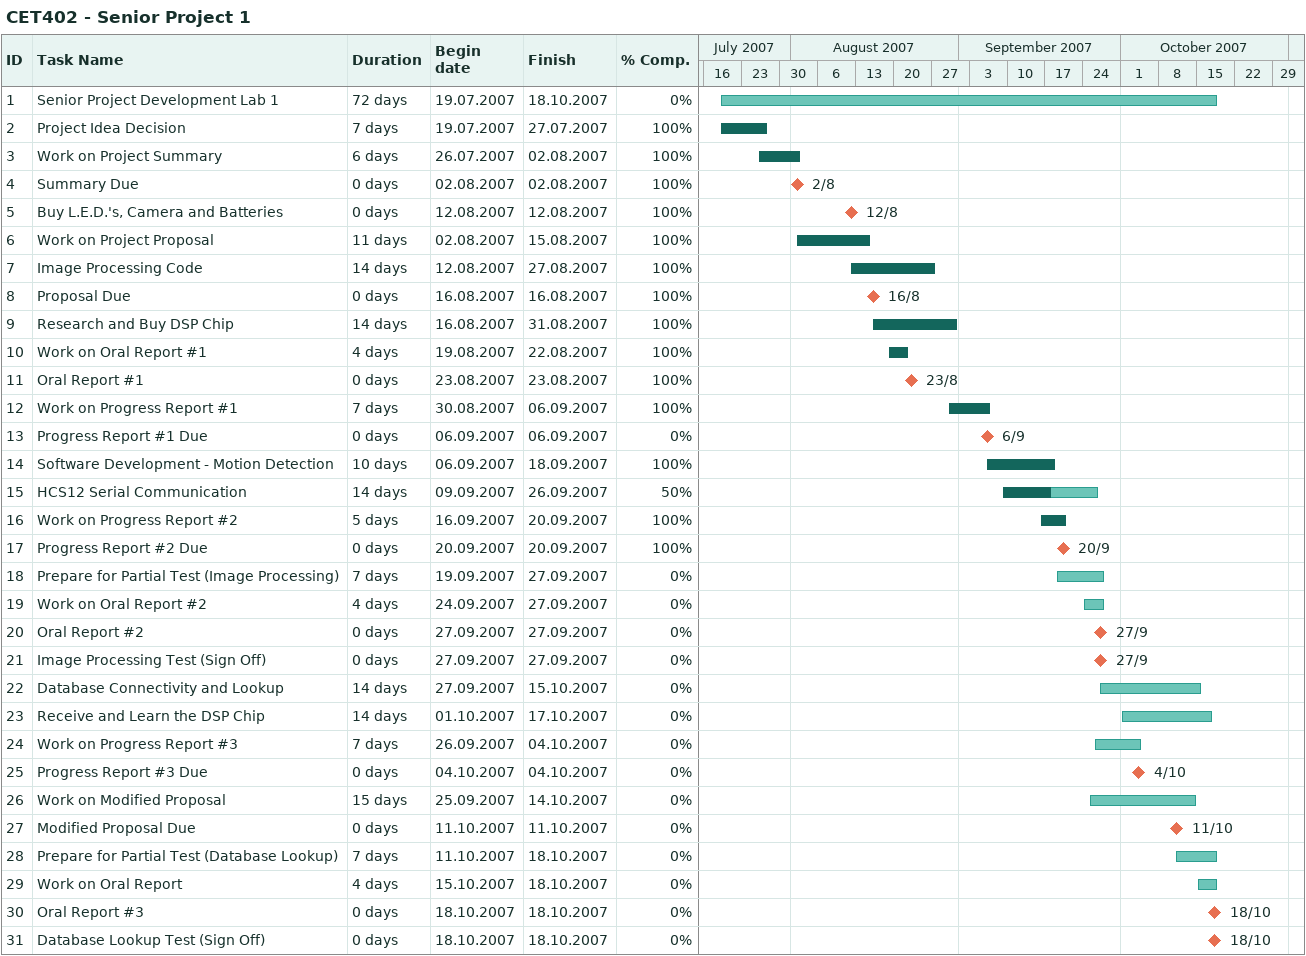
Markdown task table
CET402 - Senior Project 1

| ID | Task | Duration | Start | Finish | % complete |
|---|---|---|---|---|---|
| 1 | Senior Project Development Lab 1 | 72d | 2007-07-19 | 2007-10-18 | 0 |
| 2 | Project Idea Decision | 7d | 2007-07-19 | 2007-07-27 | 100 |
| 3 | Work on Project Summary | 6d | 2007-07-26 | 2007-08-02 | 100 |
| 4 | Summary Due | 0d | 2007-08-02 | 2007-08-02 | 100 |
| 5 | Buy L.E.D.'s, Camera and Batteries | 0d | 2007-08-12 | 2007-08-12 | 100 |
| 6 | Work on Project Proposal | 11d | 2007-08-02 | 2007-08-15 | 100 |
| 7 | Image Processing Code | 14d | 2007-08-12 | 2007-08-27 | 100 |
| 8 | Proposal Due | 0d | 2007-08-16 | 2007-08-16 | 100 |
| 9 | Research and Buy DSP Chip | 14d | 2007-08-16 | 2007-08-31 | 100 |
| 10 | Work on Oral Report #1 | 4d | 2007-08-19 | 2007-08-22 | 100 |
| 11 | Oral Report #1 | 0d | 2007-08-23 | 2007-08-23 | 100 |
| 12 | Work on Progress Report #1 | 7d | 2007-08-30 | 2007-09-06 | 100 |
| 13 | Progress Report #1 Due | 0d | 2007-09-06 | 2007-09-06 | 0 |
| 14 | Software Development - Motion Detection | 10d | 2007-09-06 | 2007-09-18 | 100 |
| 15 | HCS12 Serial Communication | 14d | 2007-09-09 | 2007-09-26 | 50 |
| 16 | Work on Progress Report #2 | 5d | 2007-09-16 | 2007-09-20 | 100 |
| 17 | Progress Report #2 Due | 0d | 2007-09-20 | 2007-09-20 | 100 |
| 18 | Prepare for Partial Test (Image Processing) | 7d | 2007-09-19 | 2007-09-27 | 0 |
| 19 | Work on Oral Report #2 | 4d | 2007-09-24 | 2007-09-27 | 0 |
| 20 | Oral Report #2 | 0d | 2007-09-27 | 2007-09-27 | 0 |
| 21 | Image Processing Test (Sign Off) | 0d | 2007-09-27 | 2007-09-27 | 0 |
| 22 | Database Connectivity and Lookup | 14d | 2007-09-27 | 2007-10-15 | 0 |
| 23 | Receive and Learn the DSP Chip | 14d | 2007-10-01 | 2007-10-17 | 0 |
| 24 | Work on Progress Report #3 | 7d | 2007-09-26 | 2007-10-04 | 0 |
| 25 | Progress Report #3 Due | 0d | 2007-10-04 | 2007-10-04 | 0 |
| 26 | Work on Modified Proposal | 15d | 2007-09-25 | 2007-10-14 | 0 |
| 27 | Modified Proposal Due | 0d | 2007-10-11 | 2007-10-11 | 0 |
| 28 | Prepare for Partial Test (Database Lookup) | 7d | 2007-10-11 | 2007-10-18 | 0 |
| 29 | Work on Oral Report | 4d | 2007-10-15 | 2007-10-18 | 0 |
| 30 | Oral Report #3 | 0d | 2007-10-18 | 2007-10-18 | 0 |
| 31 | Database Lookup Test (Sign Off) | 0d | 2007-10-18 | 2007-10-18 | 0 |
